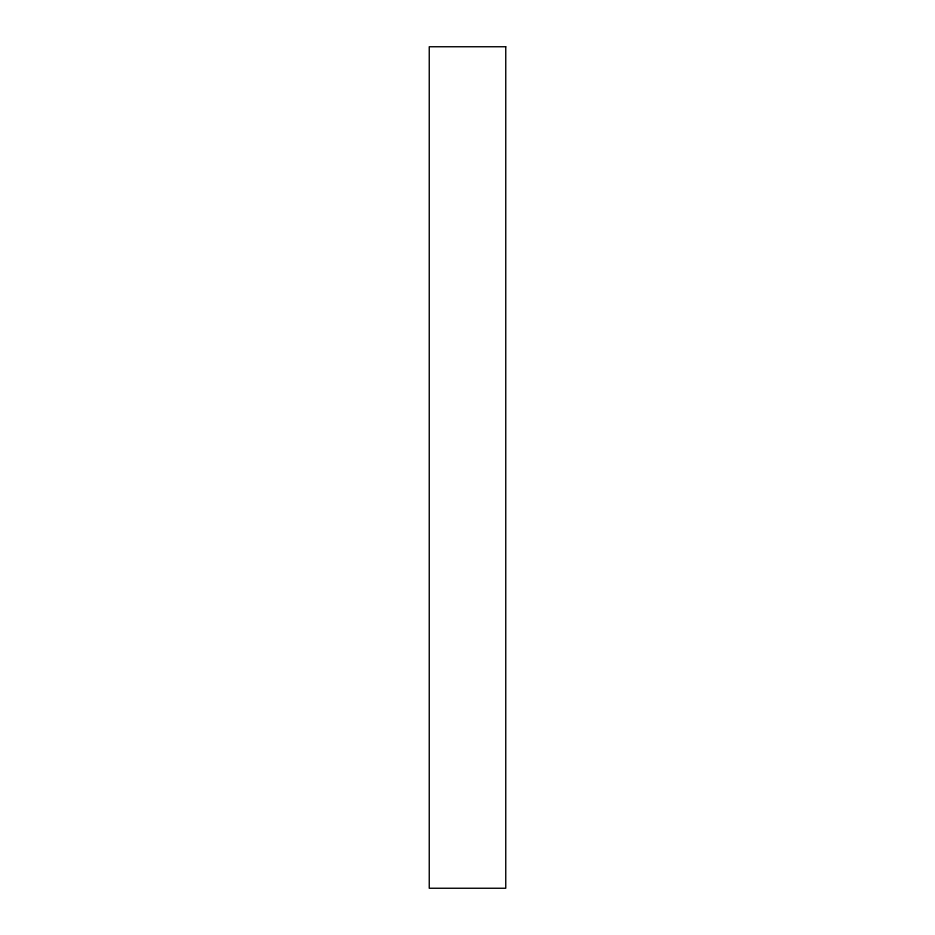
<?xml version="1.0" encoding="UTF-8"?>
<svg xmlns="http://www.w3.org/2000/svg" width="935" height="935" viewBox="0 0 935 935"><rect width="100%" height="100%" fill="white"/><g stroke="black" fill="none" stroke-linecap="round" stroke-linejoin="round"><path stroke-width="1.4" d="M505.753 46.75L429.247 46.75L429.247 888.25L505.753 888.25L505.753 46.75"/></g></svg>
